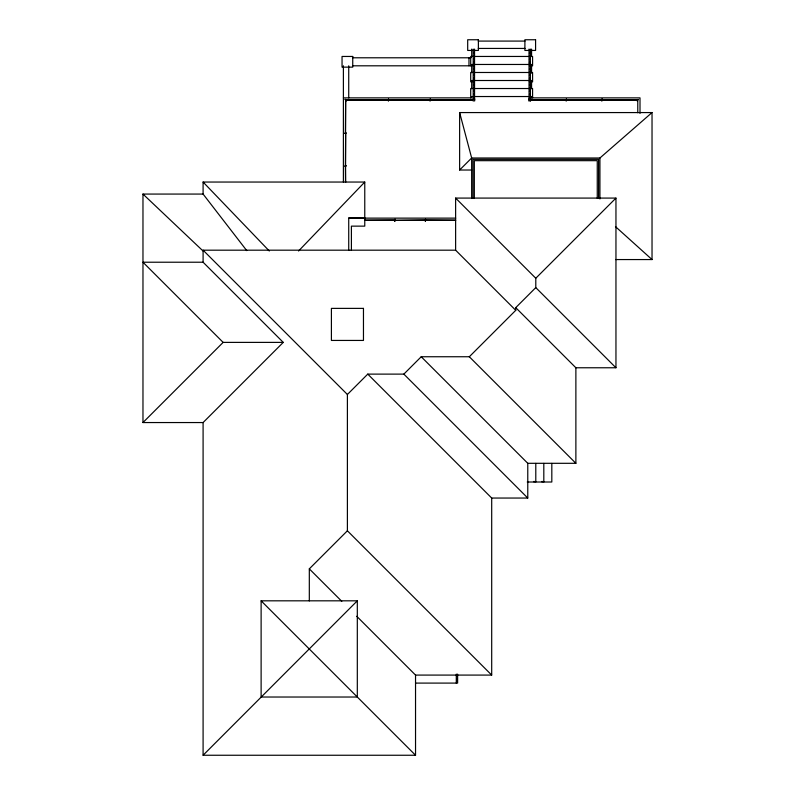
<?xml version="1.0" encoding="UTF-8"?>
<svg xmlns="http://www.w3.org/2000/svg" width="795" height="795" viewBox="0 0 795 795"><rect width="100%" height="100%" fill="white"/><g stroke="black" fill="none" stroke-linecap="round" stroke-linejoin="round"><path stroke-width="1.19" d="M298.552 251.001L364.766 182.045L203.093 182.045L203.093 194.069L246.768 250.624M283.259 342.387L203.093 422.552L142.971 422.552L223.137 342.387L283.259 342.387L203.093 262.221L142.971 262.221L223.137 342.387M471.654 170.021L459.629 170.021L471.654 157.996L599.927 157.996L652.029 112.572L652.029 259.558L615.718 259.558M356.716 616.264L415.537 675.084L491.698 675.084L347.395 530.782L347.395 394.489L367.767 374.117L403.85 374.117L527.771 498.048L527.771 463.306L421.221 356.746L403.85 374.117M535.79 287.601L515.746 307.645L575.878 367.767L615.956 367.767L535.79 287.601L535.79 278.25L615.956 198.084L455.624 198.084L455.624 250.186L515.746 310.318L469.318 356.746L421.221 356.746M309.315 600.931L309.315 568.862L347.395 530.782M415.537 675.084L415.537 755.25L203.093 755.25L357.313 600.821L261.118 600.821L261.118 697.026L357.313 697.026L357.313 600.821M478.272 41.082L525.008 41.082M478.272 48.435L525.008 48.435M473.621 52.689L474.128 52.689M473.621 55.859L474.128 56.365L473.621 55.769M469.03 57.618L471.038 57.618M352.632 57.787L470.809 57.787M474.128 62.209L473.582 62.706L474.128 62.119M352.642 65.806L472.031 65.806M531.239 65.806L532.58 65.806L532.58 56.455L470.7 56.455L470.7 65.806M473.621 68.559L474.128 69.056L473.621 68.459M474.128 74.899L473.621 75.406L474.128 74.809M474.128 78.079L473.621 78.576L474.128 77.98M474.128 81.249L473.621 81.746L474.128 81.16M472.031 81.835L470.7 81.835L470.7 72.484L532.58 72.484L532.58 81.835L531.239 81.835M474.128 84.419L473.621 84.926L474.128 84.33M473.621 87.589L474.128 88.096L473.621 87.5M473.621 90.769L474.128 90.769M473.621 97.109L474.128 97.109M343.39 97.874L471.703 97.874L471.703 96.533L531.577 96.533L531.577 97.874M531.239 97.874L640.005 97.874L640.005 113.367M637.769 100.876L637.769 112.741M459.629 170.021L459.629 112.572L652.029 112.572M142.971 422.552L142.971 194.069L203.093 194.069M348.727 218.128L455.684 218.128M364.766 220.126L394.32 220.126L364.766 220.374M455.624 220.126L426.07 220.126L455.624 220.374M203.093 262.221L203.093 250.186L455.624 250.186M527.771 463.306L575.878 463.306L575.878 367.767M527.234 482.009L551.819 482.009L551.819 463.396M367.767 374.117L491.698 498.048L527.771 498.048M415.984 683.094L457.622 683.094L457.622 674.1M364.766 218.128L348.727 217.949L348.727 250.435M615.469 226.615L652.029 259.558M142.971 194.069L202.993 250.942M455.624 198.084L535.79 278.25M469.318 356.746L575.878 463.306M203.093 250.186L347.395 394.489M309.315 568.862L341.8 601.338M261.118 600.821L415.537 755.25M203.093 182.045L269.306 251.001M459.629 112.572L471.654 157.996L471.654 198.492M615.956 198.084L615.956 367.767M599.927 157.996L599.927 198.959M598.585 198.293L598.585 159.338L472.995 159.338L472.995 198.293M597.254 198.323L597.254 160.669L474.327 160.669L474.327 198.323M543.81 463.396L543.81 482.009M542.12 481.343L542.12 482.009M535.79 463.396L535.79 482.009M534.101 481.343L534.101 482.009M532.58 97.874L532.58 88.523L470.7 88.523L470.7 97.874M531.577 49.101L531.577 56.544M531.577 73.15L531.577 64.465L471.703 64.465L471.703 72.653M531.577 88.682L531.577 80.504L471.703 80.504L471.703 88.682M530.354 49.101L530.404 100.876M529.977 49.519L529.977 50.015L529.47 49.519M529.023 49.101L529.063 99.494M515.746 307.645L515.746 310.318M491.698 498.048L491.698 675.084M474.545 49.101L474.545 99.037M474.128 49.519L474.128 50.015L473.621 49.519M474.128 52.599L474.128 53.186L473.621 52.599M474.128 90.68L474.128 91.266L473.621 90.68M474.128 97.02L474.128 97.616L473.621 97.02M473.204 49.101L473.204 99.037M471.703 49.101L471.703 56.544M468.98 57.787L468.98 65.806M456.628 675.75L456.628 676.247M456.628 678.423L456.628 678.92M456.628 681.096L456.628 681.593M456.29 674.1L456.29 683.094M364.766 182.045L364.766 226.138L351.4 226.138L351.4 250.435M348.727 65.806L348.727 97.874M345.626 182.343L345.487 166.612L345.487 182.343M343.39 65.806L343.39 182.105M203.093 422.552L203.093 755.25M387.821 99.981L346.183 100.11L387.821 99.981M638.067 99.435L637.302 100.935L638.067 99.435M345.139 99.315L346.054 100.876L345.139 99.315M478.381 39.75L467.689 39.75L467.689 50.443L478.381 50.443L478.381 39.75M535.582 39.75L524.899 39.75L524.899 50.443L535.582 50.443L535.582 39.75M529.977 52.689L529.47 53.186L529.977 52.689M529.977 55.859L529.47 56.365L529.977 55.859M352.741 56.455L342.049 56.455L342.049 67.138L352.741 67.138L352.741 56.455M474.128 59.039L473.621 59.536L474.128 59.039M529.977 59.039L529.47 59.536L529.977 59.039M529.977 62.209L529.47 62.706L529.977 62.209M474.128 65.379L473.621 65.886L474.128 65.289M529.977 65.379L529.47 65.886L529.977 65.379M529.977 68.559L529.47 69.056L529.977 68.559M474.128 71.729L473.621 72.226L474.128 71.729M529.977 71.729L529.47 72.226L529.977 71.729M529.977 74.899L529.47 75.406L529.977 74.899M529.977 78.079L529.47 78.576L529.977 78.079M529.977 81.249L529.47 81.746L529.977 81.249M529.977 84.419L529.47 84.926L529.977 84.419M529.967 87.589L529.46 88.096L529.967 87.589M529.977 90.769L529.47 91.266L529.977 90.769M474.128 93.939L473.621 94.446L474.128 93.85M529.977 93.939L529.47 94.446L529.977 93.939M529.977 97.109L529.47 97.616L529.977 97.109M388.546 99.037L388.338 100.876L388.546 99.037M430.254 99.037L430.045 100.876L430.254 99.037M474.704 99.037L473.035 99.037L473.035 100.876L474.704 100.876L474.704 99.037M530.563 99.037L528.725 99.037L528.725 100.876L530.563 100.876L530.563 99.037M566.368 99.037L566.159 100.876L566.368 99.037M602.073 99.037L601.865 100.876L602.073 99.037M429.529 99.981L389.073 100.11L429.529 99.981M472.409 99.981L430.781 100.11L472.409 99.981M565.643 99.981L531.03 100.11L565.643 99.981M601.348 99.981L566.895 100.11L601.348 99.981M637.212 99.981L602.6 100.11L637.212 99.981M345.626 100.876L345.487 132.497L345.626 100.876M346.183 133.013L344.811 133.222L346.183 133.013M345.626 133.749L345.487 165.36L345.626 133.749M346.183 165.877L344.811 166.085L346.183 165.877M395.026 219.291L394.817 221.219L395.026 219.291M425.564 219.291L425.355 221.219L425.564 219.291M424.858 220.126L395.532 220.374L424.858 220.126M363.464 308.38L331.406 308.38L331.406 340.439L363.464 340.439L363.464 308.38"/></g></svg>
